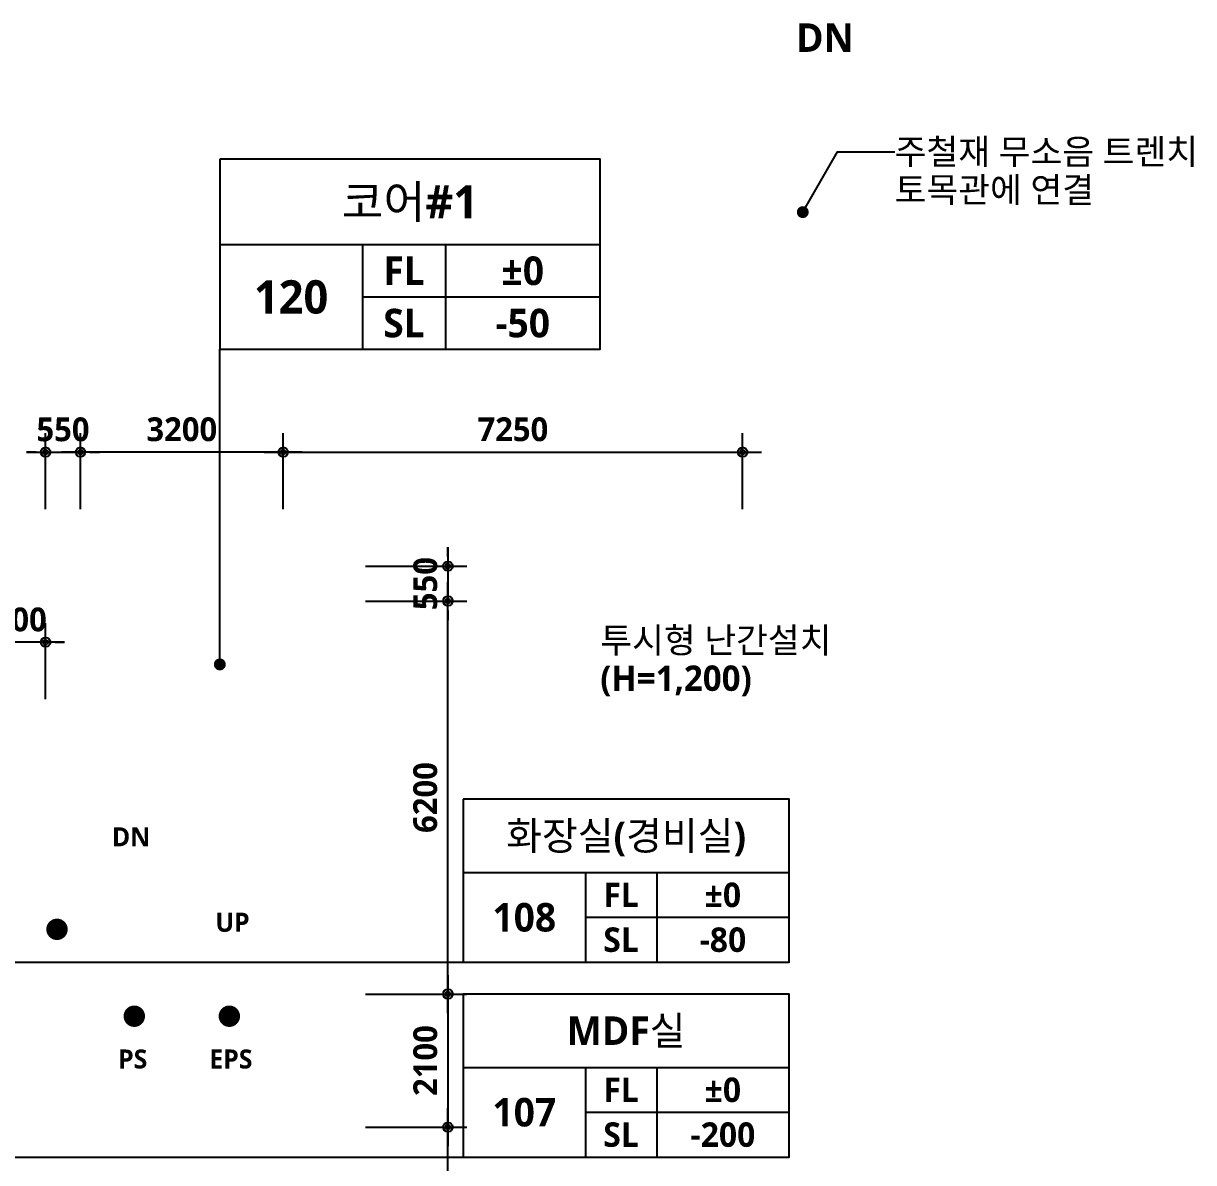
# Model space of a CAD drawing. Header units: millimetres. Extents: x -63924 to 190228206, y 0 to 456875599.
# Drawn here: x 29170 to 47638, y 326941 to 344913 of the extents above; entities that cross this region are included whole.
import ezdxf
from ezdxf.enums import TextEntityAlignment as Align

# ---------------------------------------------------------------- set-up
doc = ezdxf.new("R2010")
doc.units = ezdxf.units.MM
doc.header["$LTSCALE"] = 150
doc.header["$MEASUREMENT"] = 0
doc.header["$PDSIZE"] = -10
doc.layers.get('0').update_dxf_attribs({"linetype": 'CONTINUOUS'})
doc.layers.get('Defpoints').update_dxf_attribs({"color": 153, "linetype": 'CONTINUOUS'})
for name, color, linetype in [('A-ANNO-DIM', 4, 'CONTINUOUS'), ('A-ANNO-GRA1', 7, 'CONTINUOUS'), ('A-ANNO-LEAD', 4, 'CONTINUOUS'), ('A-ANNO-TEXT1', 7, 'CONTINUOUS'), ('A-ANNO-TEXT2', 3, 'CONTINUOUS'), ('A-FLOR-MARK-ARCH', 1, 'CONTINUOUS')]:
    doc.layers.add(name, color=color, linetype=linetype)
doc.styles.add('2020음성 1차', font='')
doc.styles.add('SH_나눔', font='')
doc.styles.add('SH_대대리576', font='')
doc.styles.add('SH_진천_나눔', font='')
doc.styles.get('2020음성 1차').set_extended_font_data('NanumGothic', bold=True)
doc.styles.get('SH_나눔').set_extended_font_data('NanumGothic', bold=True)
doc.styles.get('SH_대대리576').set_extended_font_data('NanumGothic', bold=True)
doc.styles.get('SH_진천_나눔').set_extended_font_data('NanumGothic', bold=True)
doc.dimstyles.new('SHP300내부', dxfattribs={"dimscale": 150, "dimtxt": 2.5, "dimasz": 1, "dimexe": 2, "dimexo": 2, "dimgap": 1, "dimtad": 1, "dimdec": 0, "dimzin": 0, "dimdsep": 46, "dimtxsty": 'SH_대대리576', "dimblk": 'DIMDOT', "dimcen": 0.09, "dimclrd": 256, "dimclre": 256, "dimclrt": 3, "dimadec": 0, "dimazin": 1, "dimtfac": 1, "dimtdec": 0, "dimtix": 1, "dimtmove": 2, "dimatfit": 0, "dimldrblk": 'DIMDOT', "dimfxl": 1, "dimtolj": 1, "dimtzin": 0, "dimlwd": -1, "dimlwe": -1, "dimarcsym": 0})

# ---------------------------------------------------------------- blocks, each defined once
blk = doc.blocks.new('DIMDOT')
at = {"color": 0}
blk.add_line((-2, 0), (2, 0), dxfattribs=at)
for radius in [0.5, 0.25]:
    blk.add_circle((0, 0), radius, dxfattribs=at)
blk = doc.blocks.new('*D969')
at = {"layer": 'A-ANNO-DIM', "transparency": 16777216}
for p, q in [((29520, 337250), (29520, 338450)), ((30070, 337250), (30070, 338450)), ((29370, 338150), (29220, 338150)), ((29520, 338150), (30070, 338150)), ((30220, 338150), (30370, 338150))]:
    blk.add_line(p, q, dxfattribs=at)
at = {"layer": 'Defpoints', "color": 0, "transparency": 16777216}
for p in [(30070, 338150), (29520, 336950), (30070, 336950)]:
    blk.add_point(p, dxfattribs=at)
at = {"layer": 'A-ANNO-DIM', "linetype": 'ByBlock', "transparency": 16777216, "xscale": 150, "yscale": 150, "zscale": 150}
blk.add_blockref('DIMDOT', (29520, 338150), dxfattribs=at)
at = {"layer": 'A-ANNO-DIM', "linetype": 'ByBlock', "transparency": 16777216, "xscale": 150, "yscale": 150, "zscale": 150, "rotation": 180}
blk.add_blockref('DIMDOT', (30070, 338150), dxfattribs=at)
at = {"layer": 'A-ANNO-DIM', "color": 3, "transparency": 16777216, "insert": (29795, 338506), "char_height": 375, "attachment_point": 5, "style": 'SH_대대리576'}
blk.add_mtext('\\A1;550', dxfattribs=at)
blk = doc.blocks.new('*D970')
at = {"layer": 'A-ANNO-DIM', "transparency": 16777216}
for p, q in [((30070, 337250), (30070, 338450)), ((33270, 337250), (33270, 338450)), ((33120, 338150), (30220, 338150))]:
    blk.add_line(p, q, dxfattribs=at)
at = {"layer": 'Defpoints', "color": 0, "transparency": 16777216}
for p in [(30070, 338150), (30070, 336950), (33270, 336950)]:
    blk.add_point(p, dxfattribs=at)
at = {"layer": 'A-ANNO-DIM', "linetype": 'ByBlock', "transparency": 16777216, "xscale": 150, "yscale": 150, "zscale": 150, "rotation": 180}
blk.add_blockref('DIMDOT', (30070, 338150), dxfattribs=at)
at = {"layer": 'A-ANNO-DIM', "linetype": 'ByBlock', "transparency": 16777216, "xscale": 150, "yscale": 150, "zscale": 150}
blk.add_blockref('DIMDOT', (33270, 338150), dxfattribs=at)
at = {"layer": 'A-ANNO-DIM', "color": 3, "transparency": 16777216, "insert": (31670, 338507), "char_height": 375, "attachment_point": 5, "style": 'SH_대대리576'}
blk.add_mtext('\\A1;3200', dxfattribs=at)
blk = doc.blocks.new('*D971')
at = {"layer": 'A-ANNO-DIM', "transparency": 16777216}
for p, q in [((33270, 337250), (33270, 338450)), ((40520, 337250), (40520, 338450)), ((33420, 338150), (40370, 338150))]:
    blk.add_line(p, q, dxfattribs=at)
at = {"layer": 'Defpoints', "color": 0, "transparency": 16777216}
for p in [(40520, 338150), (33270, 336950), (40520, 336950)]:
    blk.add_point(p, dxfattribs=at)
at = {"layer": 'A-ANNO-DIM', "linetype": 'ByBlock', "transparency": 16777216, "xscale": 150, "yscale": 150, "zscale": 150, "rotation": 180}
blk.add_blockref('DIMDOT', (33270, 338150), dxfattribs=at)
at = {"layer": 'A-ANNO-DIM', "linetype": 'ByBlock', "transparency": 16777216, "xscale": 150, "yscale": 150, "zscale": 150}
blk.add_blockref('DIMDOT', (40520, 338150), dxfattribs=at)
at = {"layer": 'A-ANNO-DIM', "color": 3, "transparency": 16777216, "insert": (36895, 338507), "char_height": 375, "attachment_point": 5, "style": 'SH_대대리576'}
blk.add_mtext('\\A1;7250', dxfattribs=at)
blk = doc.blocks.new('*D976')
at = {"layer": 'A-ANNO-DIM', "transparency": 16777216}
for p, q in [((28720, 334250), (28720, 335450)), ((29520, 334250), (29520, 335450)), ((28570, 335150), (28420, 335150)), ((29520, 335150), (28720, 335150)), ((29670, 335150), (29820, 335150))]:
    blk.add_line(p, q, dxfattribs=at)
at = {"layer": 'Defpoints', "color": 0, "transparency": 16777216}
for p in [(28720, 335150), (28720, 333950), (29520, 333950)]:
    blk.add_point(p, dxfattribs=at)
at = {"layer": 'A-ANNO-DIM', "linetype": 'ByBlock', "transparency": 16777216, "xscale": 150, "yscale": 150, "zscale": 150}
blk.add_blockref('DIMDOT', (28720, 335150), dxfattribs=at)
at = {"layer": 'A-ANNO-DIM', "linetype": 'ByBlock', "transparency": 16777216, "xscale": 150, "yscale": 150, "zscale": 150, "rotation": 180}
blk.add_blockref('DIMDOT', (29520, 335150), dxfattribs=at)
at = {"layer": 'A-ANNO-DIM', "color": 3, "transparency": 16777216, "insert": (29120, 335507), "char_height": 375, "attachment_point": 5, "style": 'SH_대대리576'}
blk.add_mtext('\\A1;800', dxfattribs=at)
blk = doc.blocks.new('*D982')
at = {"layer": 'A-ANNO-DIM', "transparency": 16777216}
for p, q in [((34570, 327500), (36170, 327500)), ((35870, 324000), (35870, 327350)), ((34570, 323850), (36170, 323850))]:
    blk.add_line(p, q, dxfattribs=at)
at = {"layer": 'Defpoints', "color": 0, "transparency": 16777216}
for p in [(34270, 327500), (35870, 327500), (34270, 323850)]:
    blk.add_point(p, dxfattribs=at)
at = {"layer": 'A-ANNO-DIM', "linetype": 'ByBlock', "transparency": 16777216, "xscale": 150, "yscale": 150, "zscale": 150}
for p, rotation in [((35870, 327500), 90), ((35870, 323850), 270)]:
    blk.add_blockref('DIMDOT', p, dxfattribs=dict(at, rotation=rotation))
at = {"layer": 'A-ANNO-DIM', "color": 3, "transparency": 16777216, "insert": (35513, 325675), "char_height": 375, "attachment_point": 5, "rotation": 90, "style": 'SH_대대리576'}
blk.add_mtext('\\A1;3650', dxfattribs=at)
blk = doc.blocks.new('*D983')
at = {"layer": 'A-ANNO-DIM', "transparency": 16777216}
for p, q in [((34570, 329600), (36170, 329600)), ((35870, 329450), (35870, 327650)), ((34570, 327500), (36170, 327500))]:
    blk.add_line(p, q, dxfattribs=at)
at = {"layer": 'Defpoints', "color": 0, "transparency": 16777216}
for p in [(34270, 329600), (34270, 327500), (35870, 327500)]:
    blk.add_point(p, dxfattribs=at)
at = {"layer": 'A-ANNO-DIM', "linetype": 'ByBlock', "transparency": 16777216, "xscale": 150, "yscale": 150, "zscale": 150}
for p, rotation in [((35870, 329600), 90), ((35870, 327500), 270)]:
    blk.add_blockref('DIMDOT', p, dxfattribs=dict(at, rotation=rotation))
at = {"layer": 'A-ANNO-DIM', "color": 3, "transparency": 16777216, "insert": (35514, 328550), "char_height": 375, "attachment_point": 5, "rotation": 90, "style": 'SH_대대리576'}
blk.add_mtext('\\A1;2100', dxfattribs=at)
blk = doc.blocks.new('*D984')
at = {"layer": 'A-ANNO-DIM', "transparency": 16777216}
for p, q in [((34570, 335800), (36170, 335800)), ((35870, 329750), (35870, 335650)), ((34570, 329600), (36170, 329600))]:
    blk.add_line(p, q, dxfattribs=at)
at = {"layer": 'Defpoints', "color": 0, "transparency": 16777216}
for p in [(34270, 335800), (35870, 335800), (34270, 329600)]:
    blk.add_point(p, dxfattribs=at)
at = {"layer": 'A-ANNO-DIM', "linetype": 'ByBlock', "transparency": 16777216, "xscale": 150, "yscale": 150, "zscale": 150}
for p, rotation in [((35870, 335800), 90.00000000000007), ((35870, 329600), 270.0000000000001)]:
    blk.add_blockref('DIMDOT', p, dxfattribs=dict(at, rotation=rotation))
at = {"layer": 'A-ANNO-DIM', "color": 3, "transparency": 16777216, "insert": (35513, 332700), "char_height": 375, "attachment_point": 5, "rotation": 90, "style": 'SH_대대리576'}
blk.add_mtext('\\A1;6200', dxfattribs=at)
blk = doc.blocks.new('*D985')
at = {"layer": 'A-ANNO-DIM', "transparency": 16777216}
for p, q in [((35870, 336500), (35870, 336650)), ((34570, 336350), (36170, 336350)), ((35870, 336350), (35870, 335800)), ((34570, 335800), (36170, 335800)), ((35870, 335650), (35870, 335500))]:
    blk.add_line(p, q, dxfattribs=at)
at = {"layer": 'Defpoints', "color": 0, "transparency": 16777216}
for p in [(34270, 336350), (34270, 335800), (35870, 335800)]:
    blk.add_point(p, dxfattribs=at)
at = {"layer": 'A-ANNO-DIM', "linetype": 'ByBlock', "transparency": 16777216, "xscale": 150, "yscale": 150, "zscale": 150}
for p, rotation in [((35870, 336350), 270), ((35870, 335800), 90)]:
    blk.add_blockref('DIMDOT', p, dxfattribs=dict(at, rotation=rotation))
at = {"layer": 'A-ANNO-DIM', "color": 3, "transparency": 16777216, "insert": (35514, 336075), "char_height": 375, "attachment_point": 5, "rotation": 90, "style": 'SH_대대리576'}
blk.add_mtext('\\A1;550', dxfattribs=at)
blk = doc.blocks.new('G$C9D92D8A7')
at = {"layer": 'A-ANNO-GRA1'}
for p, q in [((0, 11), (40, 11)), ((15, 11), (15, 0)), ((23.75, 11), (23.75, 0)), ((15, 5.5), (40, 5.5))]:
    blk.add_line(p, q, dxfattribs=at)
blk.add_lwpolyline([(0, 20), (0, 0), (40, 0), (40, 20)], close=True, dxfattribs=at)
at = {"style": '2020음성 1차'}
for tag, height, p in [('실명', 3.5, (20, 15.5)), ('마감레벨', 3, (31.875, 8.25)), ('실번호', 3.5, (7.5, 5.5)), ('구조레벨', 3, (31.875, 2.75))]:
    blk.add_attdef(tag, text='', height=height, dxfattribs=at).set_placement(p, align=Align.MIDDLE_CENTER)
at = {"layer": 'A-ANNO-TEXT1', "style": 'SH_나눔'}
for s, p in [('FL', (19.375, 8.25)), ('SL', (19.375, 2.75))]:
    blk.add_text(s, height=3, dxfattribs=at).set_placement(p, align=Align.MIDDLE)

msp = doc.modelspace()

# ---------------------------------------------------------------- linework, layer by layer
for points in [[(32270, 334800), (32270, 339772.8)], [(25188.1, 330103.8), (36110.9, 330103.8)], [(25188.1, 327028.5), (36110.9, 327028.5)]]:
    msp.add_lwpolyline(points)
at = {"const_width": 93.8}
msp.add_lwpolyline([(32270, 334753.1, -1), (32270, 334846.9, -1)], format="xyb", close=True, dxfattribs=at)
at = {"layer": 'A-ANNO-LEAD'}
msp.add_lwpolyline([(41470, 341935.1), (42020, 342887.8), (42920, 342887.8)], dxfattribs=at)
at = {"layer": 'A-ANNO-LEAD', "const_width": 93.8}
msp.add_lwpolyline([(41446.6, 341894.5, 1), (41493.4, 341975.7, 1)], format="xyb", close=True, dxfattribs=at)
at = {"layer": 'A-ANNO-LEAD'}
msp.add_lwpolyline([(37020, 336712, 0, 83.3, 0), (37145, 336495.5, 0, 0, 0), (37903, 335182.6, 0, 0, 0), (38274.2, 335182.6, 0, 0, 0)], format="xyseb", dxfattribs=at)
at = {"layer": 'A-FLOR-MARK-ARCH', "const_width": 168.8}
for points in [[(29615.7, 330620.6, 1), (29784.5, 330620.6, 1)], [(30835.6, 329250, 1), (31004.4, 329250, 1)], [(32335.6, 329250, 1), (32504.4, 329250, 1)]]:
    msp.add_lwpolyline(points, format="xyb", close=True, dxfattribs=at)

# ---------------------------------------------------------------- block references
at = {"layer": 'A-ANNO-TEXT1'}
ref = msp.add_blockref('G$C9D92D8A7', (32270, 339772.8), dxfattribs=dict(at, xscale=150, yscale=150, zscale=150))
ref.add_attrib('실명', '코어#1', dxfattribs={"layer": 'A-ANNO-TEXT2', "height": 525, "style": '2020음성 1차'}).set_placement((35270, 342097.8, 206000), align=Align.MIDDLE_CENTER)
ref.add_attrib('실번호', '120', dxfattribs={"layer": 'A-ANNO-TEXT2', "height": 525, "style": '2020음성 1차'}).set_placement((33395, 340597.8, 206000), align=Align.MIDDLE_CENTER)
ref.add_attrib('마감레벨', '%%p0', dxfattribs={"height": 450, "style": '2020음성 1차'}).set_placement((37051.2, 341010.3, 206000), align=Align.MIDDLE_CENTER)
ref.add_attrib('구조레벨', '-50', dxfattribs={"height": 450, "style": '2020음성 1차'}).set_placement((37051.2, 340185.3, 206000), align=Align.MIDDLE_CENTER)
ref = msp.add_blockref('G$C9D92D8A7', (36110.9, 330103.8), dxfattribs=dict(at, xscale=128.5714285714286, yscale=128.5714285714286, zscale=128.5714285714286))
ref.add_attrib('실명', '화장실(경비실)', dxfattribs={"layer": 'A-ANNO-TEXT2', "height": 450, "style": '2020음성 1차'}).set_placement((38682.3, 332096.7, 88285.7), align=Align.MIDDLE_CENTER)
ref.add_attrib('실번호', '108', dxfattribs={"layer": 'A-ANNO-TEXT2', "height": 450, "style": '2020음성 1차'}).set_placement((37075.2, 330810.9, 88285.7), align=Align.MIDDLE_CENTER)
ref.add_attrib('마감레벨', '%%p0', dxfattribs={"height": 385.71, "style": '2020음성 1차'}).set_placement((40209.1, 331164.5, 88285.7), align=Align.MIDDLE_CENTER)
ref.add_attrib('구조레벨', '-80', dxfattribs={"height": 385.71, "style": '2020음성 1차'}).set_placement((40209.1, 330457.4, 88285.7), align=Align.MIDDLE_CENTER)
ref = msp.add_blockref('G$C9D92D8A7', (36110.9, 327028.5), dxfattribs=dict(at, xscale=128.5714285714286, yscale=128.5714285714286, zscale=128.5714285714286))
ref.add_attrib('실명', 'MDF실', dxfattribs={"layer": 'A-ANNO-TEXT2', "height": 450, "style": '2020음성 1차'}).set_placement((38682.3, 329021.3, 191285.7), align=Align.MIDDLE_CENTER)
ref.add_attrib('실번호', '107', dxfattribs={"layer": 'A-ANNO-TEXT2', "height": 450, "style": '2020음성 1차'}).set_placement((37075.2, 327735.6, 191285.7), align=Align.MIDDLE_CENTER)
ref.add_attrib('마감레벨', '%%p0', dxfattribs={"height": 385.71, "style": '2020음성 1차'}).set_placement((40209.1, 328089.2, 191285.7), align=Align.MIDDLE_CENTER)
ref.add_attrib('구조레벨', '-200', dxfattribs={"height": 385.71, "style": '2020음성 1차'}).set_placement((40209.1, 327382, 191285.7), align=Align.MIDDLE_CENTER)

# ---------------------------------------------------------------- texts
at = {"layer": 'A-ANNO-TEXT1', "style": 'SH_진천_나눔'}
msp.add_text('DN', height=450, dxfattribs=at).set_placement((41820, 344687.5), align=Align.MIDDLE_CENTER)
at = {"layer": 'A-ANNO-TEXT1', "style": '2020음성 1차'}
for s, p in [('주철재 무소음 트렌치', (42920, 342887.8)), ('토목관에 연결', (42920, 342287.8)), ('투시형 난간설치', (38274.2, 335182.6)), ('(H=1,200)', (38274.2, 334582.6))]:
    msp.add_text(s, height=400, dxfattribs=at).set_placement(p, align=Align.MIDDLE_LEFT)
at = {"layer": 'A-ANNO-TEXT1', "style": 'SH_진천_나눔'}
for s, p in [('DN', (30870, 332080)), ('UP', (32470, 330730)), ('PS', (30895, 328575)), ('EPS', (32445, 328575))]:
    msp.add_text(s, height=300, dxfattribs=at).set_placement(p, align=Align.MIDDLE)

# ---------------------------------------------------------------- dimensions: what is measured, and where the dimension line sits
at = {"layer": 'A-ANNO-DIM'}
for base, p1, p2, angle, picture, middle in [((30070, 338150), (29520, 336950), (30070, 336950), 180, '*D969', (29795, 338506.1)), ((30070, 338150), (33270, 336950), (30070, 336950), 0, '*D970', (31670, 338506.9)), ((40520, 338150), (33270, 336950), (40520, 336950), 180, '*D971', (36895, 338506.7)), ((35870, 335800), (34270, 336350), (34270, 335800), 90, '*D985', (35513.9, 336075)), ((35870, 335800), (34270, 329600), (34270, 335800), 270, '*D984', (35513.1, 332700)), ((28720, 335150), (29520, 333950), (28720, 333950), 0, '*D976', (29120, 335506.9)), ((35870, 327500), (34270, 329600), (34270, 327500), 90, '*D983', (35513.9, 328550)), ((35870, 327500), (34270, 323850), (34270, 327500), 270, '*D982', (35513.1, 325675))]:
    dim = msp.add_linear_dim(base=base, p1=p1, p2=p2, angle=angle, dimstyle='SHP300내부', dxfattribs=at)
    dim.commit()
    dim.dimension.update_dxf_attribs({"geometry": picture, "text_midpoint": middle})

doc.saveas('drawing.dxf')
